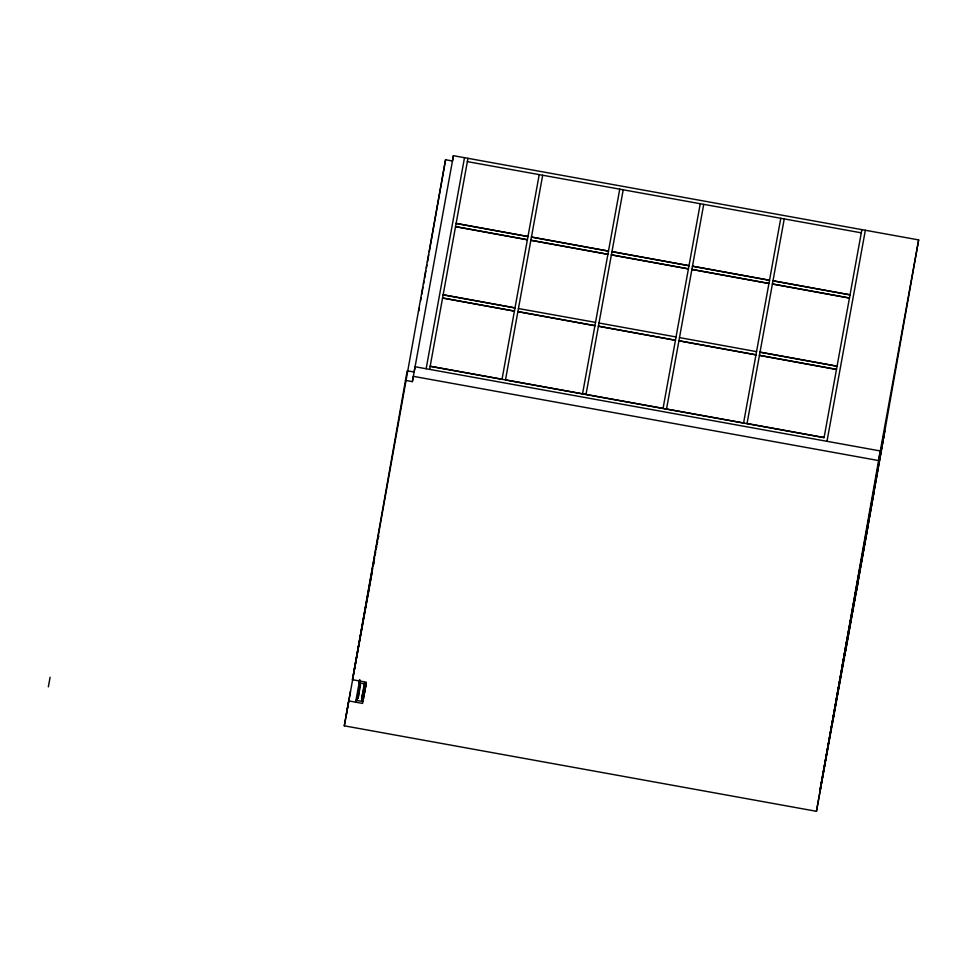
<?xml version="1.0" encoding="UTF-8"?>
<svg xmlns="http://www.w3.org/2000/svg" width="967" height="967" viewBox="0 0 967 967"><rect width="100%" height="100%" fill="white"/><g stroke="black" fill="none" stroke-linecap="round" stroke-linejoin="round"><path stroke-width="1.45" d="M857.632 584.576L816.462 811.313L344.3 725.83L348.712 700.906L362.565 703.42L366.324 682.206L352.472 679.704L445.557 159.736L452.483 160.993L453.414 155.687L918.65 239.913L856.557 590.668M346.053 716.245L350.465 691.32M354.212 670.107L407.204 370.784L414.13 372.041L415.061 366.735L880.296 450.96L816.462 811.313M377.118 544.288L377.626 541.46M378.121 538.631L378.617 535.803L378.085 538.764M418.784 310.963L419.315 308.002M420.621 300.592L421.153 297.618M421.672 294.657L422.99 287.247M423.51 284.274L424.029 281.312M424.561 278.351L425.867 270.941M426.399 267.968L426.918 265.006M427.45 262.045L428.756 254.623M429.288 251.662L445.557 159.736M365.985 684.104L359.059 682.859L359.398 680.949M405.463 380.382L412.377 381.627L413.32 376.332L878.556 460.558L918.65 239.913M360.099 683.04L358.128 698.198L357.439 698.077L357.016 700.446L360.207 682.472M365.224 682.75L361.863 701.329L362.287 698.948L361.585 698.827L364.946 683.923M364.559 692.408L366.058 683.923M467.351 161.622L861.295 232.829M539.223 174.64L502.03 379.282L430.17 366.275L824.089 437.592L747.056 423.534M518.457 308.546L595.527 322.386M542.68 175.257L505.487 379.91L743.575 423.014L780.768 218.361M582.557 393.75L619.75 189.109M586.026 394.379L623.219 189.737M663.072 408.328L700.253 203.783M666.517 409.065L703.71 204.412M756.545 351.637L679.511 337.592M784.225 218.989L747.032 423.643M820.101 791.103L825.334 761.537M825.564 760.207L830.798 730.653M831.04 729.323L873.697 493.786M836.503 698.44L884.853 430.798M841.967 667.544L847.08 638.655M832.49 722.917L859.82 568.608M845.46 651.553L878.387 465.647M878.652 464.172L883.765 435.271L819.823 791.042L868.221 524.67M48.35 686.86L50.091 677.275M352.472 679.704L372.694 568.403M373.238 565.441L374.58 558.032M375.123 555.07L375.655 552.109M376.199 549.135L376.743 546.174M344.3 725.83L367.859 595.587M368.463 592.88L369.745 585.204M370.288 582.243L370.82 579.269M371.364 576.308L371.896 573.334M373.25 565.913L373.794 562.951M412.377 381.627L453.414 155.687M359.059 682.859L359.591 679.91M359.724 679.656L355.638 702.163L355.977 700.265L362.903 701.51L366.106 683.85M358.128 698.198L360.546 684.878M361.585 698.827L364.547 682.545M426.145 368.741L464.498 157.694M429.602 369.37L467.955 158.322M824.089 437.592L861.875 229.638M826.99 441.315L865.344 230.267M598.996 323.014L676.042 336.963M442.572 297.993L514.42 311.108L442.572 297.993M443.152 294.802L515 307.917L443.152 294.802M455.542 226.629L527.39 239.743L455.542 226.629M456.122 223.425L527.97 236.54L456.122 223.425M517.901 311.628L594.935 325.686L517.901 311.628M530.871 240.263L607.905 254.321L530.871 240.263M531.451 237.06L608.485 251.118L531.451 237.06M598.416 326.205L675.449 340.263L598.416 326.205M611.386 254.841L688.419 268.886L611.386 254.841M611.966 251.638L689 265.695L611.966 251.638M678.931 340.783L755.964 354.841L678.931 340.783M691.901 269.418L768.934 283.464L691.901 269.418M692.481 266.215L769.514 280.273L692.481 266.215M759.446 355.36L836.479 369.418L759.446 355.36M760.026 352.169L837.059 366.215L760.026 352.169M772.415 283.984L849.449 298.041L772.415 283.984M772.996 280.793L850.029 294.85L772.996 280.793"/></g></svg>
